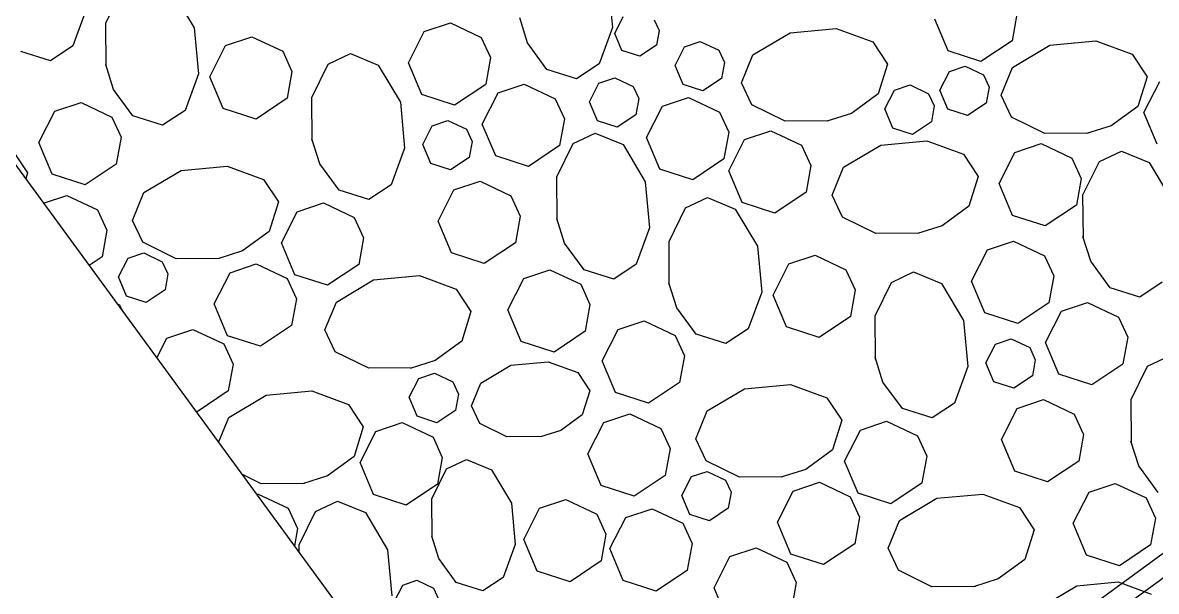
# Model space of a CAD drawing. Header units: inches. Extents: x -5337 to 1057, y 15227 to 19227.
# Drawn here: x -3164.38 to -3155.55, y 16300.76 to 16305.19 of the extents above; entities that cross this region are included whole.
import ezdxf

# ---------------------------------------------------------------- set-up
doc = ezdxf.new("R2010")
doc.units = ezdxf.units.IN
doc.header["$LTSCALE"] = 150
doc.header["$MEASUREMENT"] = 0
for name, color, linetype in [('COMT-MIN', 84, 'Continuous'), ('CONT-MJR', 84, 'Continuous'), ('PAVING', 7, 'Continuous'), ('ROW', 7, 'Continuous'), ('STORM INLET', 7, 'Continuous')]:
    doc.layers.add(name, color=color, linetype=linetype)

msp = doc.modelspace()

# ---------------------------------------------------------------- linework, layer by layer
at = {"layer": 'COMT-MIN', "color": 5, "linetype": 'Continuous', "lineweight": 40}
for radius, start, end in [(560.5, 129.092043, 140.753788), (557.5, 128.960999, 139.325693), (554.5, 128.826187, 140.831762), (551.5, 128.687376, 139.068914)]:
    msp.add_arc((-2744.5848, 15912.6026), radius, start, end, dxfattribs=at)
at = {"layer": 'CONT-MJR', "color": 5, "linetype": 'Continuous', "lineweight": 70}
msp.add_arc((-2744.5848, 15912.6026), 563.5, 129.219531, 139.309179, dxfattribs=at)
at = {"layer": 'PAVING', "color": 1}
for p, q in [((-3171.367, 16313.5477), (-3159.5534, 16297.4096)), ((-3159.8201, 16305.5157), (-3159.7865, 16305.1574)), ((-3163.7359, 16305.1914), (-3163.6081, 16305.4517)), ((-3163.2199, 16305.4436), (-3163.0471, 16305.1533)), ((-3163.8873, 16305.2974), (-3163.9918, 16305.0126)), ((-3156.6349, 16305.2611), (-3156.6722, 16305.053)), ((-3163.7334, 16304.8533), (-3163.7359, 16305.1914)), ((-3161.254, 16305.1248), (-3161.0498, 16305.1932)), ((-3161.0498, 16305.1932), (-3160.8096, 16305.0797)), ((-3160.4488, 16305.0368), (-3160.5093, 16305.2306)), ((-3159.7865, 16305.1574), (-3159.8913, 16304.8724)), ((-3159.7686, 16305.1104), (-3159.702, 16305.2416)), ((-3159.462, 16305.2172), (-3159.4226, 16305.1321)), ((-3157.1709, 16304.9735), (-3157.2751, 16305.2212)), ((-3163.0471, 16305.1533), (-3163.0135, 16304.7949)), ((-3162.8013, 16305.0159), (-3162.597, 16305.0843)), ((-3162.597, 16305.0843), (-3162.3567, 16304.9709)), ((-3161.3772, 16304.8816), (-3161.254, 16305.1248)), ((-3160.8096, 16305.0797), (-3160.7369, 16304.922)), ((-3159.7122, 16304.9766), (-3159.7686, 16305.1104)), ((-3159.4226, 16305.1321), (-3159.443, 16305.0195)), ((-3158.6919, 16304.9429), (-3158.4012, 16305.1161)), ((-3158.4012, 16305.1161), (-3158.0428, 16305.1498)), ((-3158.0428, 16305.1498), (-3157.758, 16305.045)), ((-3163.9918, 16305.0126), (-3164.1669, 16304.897)), ((-3162.9245, 16304.7731), (-3162.8013, 16305.0159)), ((-3160.2972, 16304.8295), (-3160.4488, 16305.0368)), ((-3159.443, 16305.0193), (-3159.5743, 16304.9319)), ((-3159.2982, 16304.8599), (-3159.2244, 16305.0056)), ((-3159.2244, 16305.0056), (-3159.1018, 16305.0469)), ((-3159.1018, 16305.0469), (-3158.9578, 16304.9785)), ((-3158.9578, 16304.9785), (-3158.9143, 16304.8837)), ((-3157.758, 16305.045), (-3157.6423, 16304.87)), ((-3156.672, 16305.0528), (-3156.9151, 16304.8906)), ((-3156.6686, 16304.8455), (-3156.3781, 16305.0184)), ((-3156.3781, 16305.0184), (-3156.0198, 16305.0521)), ((-3156.0198, 16305.0521), (-3155.7347, 16304.9474)), ((-3164.1669, 16304.897), (-3164.398, 16304.9695)), ((-3162.3567, 16304.9709), (-3162.2844, 16304.813)), ((-3162.0011, 16304.8719), (-3161.8295, 16304.953)), ((-3161.8295, 16304.953), (-3161.6125, 16304.8639)), ((-3160.7369, 16304.922), (-3160.7744, 16304.7135)), ((-3159.5743, 16304.9319), (-3159.7122, 16304.9766)), ((-3158.7804, 16304.7261), (-3158.6919, 16304.9429)), ((-3156.9151, 16304.8906), (-3157.1709, 16304.9735)), ((-3155.7347, 16304.9474), (-3155.6196, 16304.7723)), ((-3163.6756, 16304.6742), (-3163.7361, 16304.8679)), ((-3162.2844, 16304.813), (-3162.3216, 16304.6046)), ((-3162.1287, 16304.6117), (-3162.0011, 16304.8719)), ((-3161.6125, 16304.8639), (-3161.4397, 16304.5736)), ((-3161.2731, 16304.634), (-3161.3772, 16304.8816)), ((-3160.0663, 16304.7573), (-3160.2972, 16304.8295)), ((-3159.8913, 16304.8724), (-3160.0663, 16304.7573)), ((-3159.236, 16304.7112), (-3159.2982, 16304.8599)), ((-3158.9143, 16304.8837), (-3158.9367, 16304.759)), ((-3157.6423, 16304.87), (-3157.715, 16304.6388)), ((-3157.2343, 16304.668), (-3157.1603, 16304.8137)), ((-3157.1603, 16304.8137), (-3157.0377, 16304.8549)), ((-3157.0377, 16304.8549), (-3156.8937, 16304.7866)), ((-3156.7576, 16304.6284), (-3156.6686, 16304.8455)), ((-3163.0135, 16304.7949), (-3163.1181, 16304.5101)), ((-3162.8205, 16304.5253), (-3162.9245, 16304.7731)), ((-3160.7744, 16304.7133), (-3161.0177, 16304.5513)), ((-3160.6777, 16304.6467), (-3160.4734, 16304.7151)), ((-3160.4734, 16304.7151), (-3160.2331, 16304.6015)), ((-3159.9656, 16304.5777), (-3159.8918, 16304.7235)), ((-3159.8918, 16304.7235), (-3159.7693, 16304.7645)), ((-3159.7693, 16304.7645), (-3159.6251, 16304.6963)), ((-3158.9367, 16304.7588), (-3159.0826, 16304.6616)), ((-3158.6996, 16304.5547), (-3158.7804, 16304.7261)), ((-3156.8937, 16304.7866), (-3156.8501, 16304.6921)), ((-3155.6196, 16304.7723), (-3155.6917, 16304.5412)), ((-3155.644, 16304.4938), (-3155.5209, 16304.7365)), ((-3163.5242, 16304.4669), (-3163.6756, 16304.6742)), ((-3161.0177, 16304.5513), (-3161.2731, 16304.634)), ((-3160.8009, 16304.4036), (-3160.6777, 16304.6467)), ((-3159.6251, 16304.6963), (-3159.5817, 16304.6017)), ((-3159.0826, 16304.6616), (-3159.236, 16304.7112)), ((-3157.715, 16304.6388), (-3157.9221, 16304.4872)), ((-3157.6629, 16304.5215), (-3157.5892, 16304.6674)), ((-3157.5892, 16304.6674), (-3157.4664, 16304.7086)), ((-3157.4664, 16304.7086), (-3157.3223, 16304.6402)), ((-3157.3223, 16304.6402), (-3157.2791, 16304.5455)), ((-3157.1718, 16304.5192), (-3157.2343, 16304.668)), ((-3156.8501, 16304.6921), (-3156.8728, 16304.5671)), ((-3156.6766, 16304.4574), (-3156.7576, 16304.6284)), ((-3164.1333, 16304.5032), (-3163.9288, 16304.5718)), ((-3163.9288, 16304.5718), (-3163.6889, 16304.458)), ((-3162.3216, 16304.6046), (-3162.5646, 16304.4424)), ((-3162.126, 16304.2736), (-3162.1287, 16304.6117)), ((-3161.4397, 16304.5736), (-3161.4061, 16304.2152)), ((-3160.2331, 16304.6015), (-3160.1608, 16304.4438)), ((-3159.9035, 16304.4293), (-3159.9656, 16304.5777)), ((-3159.5817, 16304.6017), (-3159.6041, 16304.4767)), ((-3159.5208, 16304.2997), (-3159.3975, 16304.5427)), ((-3159.3975, 16304.5427), (-3159.1929, 16304.6112)), ((-3159.1929, 16304.6112), (-3158.9529, 16304.4975)), ((-3158.4394, 16304.4271), (-3158.6996, 16304.5547)), ((-3157.2791, 16304.5455), (-3157.3011, 16304.4204)), ((-3156.8726, 16304.5669), (-3157.0184, 16304.4696)), ((-3155.6917, 16304.5412), (-3155.8993, 16304.3897)), ((-3164.2565, 16304.2603), (-3164.1333, 16304.5032)), ((-3163.6889, 16304.458), (-3163.6163, 16304.3002)), ((-3163.293, 16304.3946), (-3163.5242, 16304.4669)), ((-3163.1181, 16304.5101), (-3163.293, 16304.3946)), ((-3162.5646, 16304.4424), (-3162.8205, 16304.5253)), ((-3159.6041, 16304.4767), (-3159.7498, 16304.3794)), ((-3158.9529, 16304.4975), (-3158.8805, 16304.3398)), ((-3157.9221, 16304.4872), (-3158.1159, 16304.4267)), ((-3157.6005, 16304.3728), (-3157.6629, 16304.5215)), ((-3157.0184, 16304.4696), (-3157.1718, 16304.5192)), ((-3156.4165, 16304.3296), (-3156.6766, 16304.4574)), ((-3155.5402, 16304.2459), (-3155.644, 16304.4938)), ((-3161.2652, 16304.2447), (-3161.1913, 16304.3905)), ((-3161.1913, 16304.3905), (-3161.0686, 16304.4318)), ((-3161.0686, 16304.4318), (-3160.9245, 16304.3636)), ((-3160.9245, 16304.3636), (-3160.881, 16304.2687)), ((-3160.6968, 16304.1559), (-3160.8009, 16304.4036)), ((-3160.1608, 16304.4438), (-3160.1982, 16304.2355)), ((-3159.7498, 16304.3794), (-3159.9035, 16304.4293)), ((-3158.1012, 16304.4296), (-3158.4394, 16304.4271)), ((-3157.4471, 16304.3229), (-3157.6005, 16304.3728)), ((-3157.3011, 16304.4204), (-3157.4471, 16304.3229)), ((-3155.8993, 16304.3897), (-3156.0928, 16304.3291)), ((-3163.6163, 16304.3002), (-3163.6537, 16304.0919)), ((-3162.0682, 16304.0946), (-3162.129, 16304.2883)), ((-3160.0921, 16304.2519), (-3159.9206, 16304.3325)), ((-3159.9206, 16304.3325), (-3159.7038, 16304.2436)), ((-3159.4167, 16304.0517), (-3159.5208, 16304.2997)), ((-3158.8805, 16304.3398), (-3158.9179, 16304.1314)), ((-3158.8796, 16304.0401), (-3158.7564, 16304.2831)), ((-3158.7564, 16304.2831), (-3158.5522, 16304.3516)), ((-3158.5522, 16304.3516), (-3158.3121, 16304.2381)), ((-3157.6947, 16304.2397), (-3157.3362, 16304.2734)), ((-3157.3362, 16304.2734), (-3157.0514, 16304.1685)), ((-3156.078, 16304.332), (-3156.4165, 16304.3296)), ((-3164.1524, 16304.0126), (-3164.2565, 16304.2603)), ((-3161.4061, 16304.2152), (-3161.5107, 16303.9301)), ((-3161.2028, 16304.0961), (-3161.2652, 16304.2447)), ((-3160.881, 16304.2687), (-3160.9036, 16304.1439)), ((-3160.1982, 16304.2353), (-3160.4414, 16304.0731)), ((-3160.2196, 16303.9915), (-3160.0921, 16304.2519)), ((-3159.7038, 16304.2436), (-3159.5308, 16303.9531)), ((-3158.3121, 16304.2381), (-3158.2396, 16304.0803)), ((-3157.9853, 16304.0667), (-3157.6947, 16304.2397)), ((-3156.6494, 16304.1825), (-3156.4451, 16304.2512)), ((-3156.4451, 16304.2512), (-3156.2048, 16304.1374)), ((-3155.9912, 16304.1119), (-3155.8201, 16304.1926)), ((-3155.8201, 16304.1926), (-3155.6031, 16304.1039)), ((-3164.4488, 16304.1797), (-3164.3452, 16304.0224)), ((-3161.0491, 16304.0466), (-3161.2028, 16304.0961)), ((-3160.9033, 16304.1439), (-3161.0491, 16304.0466)), ((-3160.4414, 16304.0731), (-3160.6968, 16304.1559)), ((-3158.9179, 16304.1314), (-3159.1608, 16303.969)), ((-3157.0514, 16304.1685), (-3156.9361, 16303.9938)), ((-3156.7726, 16303.9395), (-3156.6494, 16304.1825)), ((-3156.2048, 16304.1374), (-3156.1323, 16303.9798)), ((-3156.1191, 16303.8515), (-3155.9912, 16304.1119)), ((-3155.6031, 16304.1039), (-3155.43, 16303.8131)), ((-3164.3452, 16304.0224), (-3164.3598, 16303.9754)), ((-3163.8967, 16303.9295), (-3164.1524, 16304.0126)), ((-3163.6536, 16304.0919), (-3163.8967, 16303.9295)), ((-3163.439, 16303.87), (-3163.1484, 16304.0428)), ((-3163.1484, 16304.0428), (-3162.79, 16304.0765)), ((-3162.79, 16304.0765), (-3162.5053, 16303.9716)), ((-3161.917, 16303.8873), (-3162.0682, 16304.0946)), ((-3159.1608, 16303.969), (-3159.4167, 16304.0517)), ((-3158.7758, 16303.7924), (-3158.8796, 16304.0401)), ((-3158.2396, 16304.0803), (-3158.277, 16303.872)), ((-3158.0742, 16303.8497), (-3157.9853, 16304.0667)), ((-3162.5053, 16303.9716), (-3162.3898, 16303.7969)), ((-3161.5107, 16303.9301), (-3161.6857, 16303.8149)), ((-3161.0219, 16303.8896), (-3160.8176, 16303.9582)), ((-3160.8176, 16303.9582), (-3160.5775, 16303.8444)), ((-3160.2171, 16303.6533), (-3160.2196, 16303.9915)), ((-3159.5308, 16303.9531), (-3159.4972, 16303.5949)), ((-3156.9361, 16303.9938), (-3157.0084, 16303.7626)), ((-3156.6686, 16303.6918), (-3156.7726, 16303.9395)), ((-3156.1323, 16303.9798), (-3156.1698, 16303.7711)), ((-3164.2213, 16303.7862), (-3164.0401, 16303.8472)), ((-3164.0401, 16303.8472), (-3163.8002, 16303.7337)), ((-3163.5279, 16303.653), (-3163.439, 16303.87)), ((-3161.6857, 16303.8149), (-3161.917, 16303.8873)), ((-3161.1451, 16303.6468), (-3161.0219, 16303.8896)), ((-3160.5775, 16303.8444), (-3160.505, 16303.6866)), ((-3159.218, 16303.7493), (-3159.0468, 16303.8301)), ((-3159.0468, 16303.8301), (-3158.8299, 16303.7414)), ((-3158.2768, 16303.8719), (-3158.5199, 16303.7096)), ((-3157.9934, 16303.6785), (-3158.0742, 16303.8497)), ((-3156.1164, 16303.5134), (-3156.1191, 16303.8515)), ((-3162.3898, 16303.7969), (-3162.4622, 16303.5655)), ((-3162.2436, 16303.7199), (-3162.0393, 16303.7888)), ((-3162.0393, 16303.7888), (-3161.7992, 16303.6748)), ((-3159.3458, 16303.4889), (-3159.218, 16303.7493)), ((-3158.8299, 16303.7414), (-3158.657, 16303.4506)), ((-3158.5199, 16303.7096), (-3158.7758, 16303.7924)), ((-3157.0084, 16303.7626), (-3157.2158, 16303.6111)), ((-3156.1697, 16303.7711), (-3156.4128, 16303.6093)), ((-3163.8002, 16303.7337), (-3163.7276, 16303.5758)), ((-3163.4471, 16303.4816), (-3163.5279, 16303.653)), ((-3162.3667, 16303.477), (-3162.2436, 16303.7199)), ((-3161.7992, 16303.6748), (-3161.7265, 16303.517)), ((-3160.505, 16303.6866), (-3160.5421, 16303.4784)), ((-3160.1596, 16303.4739), (-3160.2201, 16303.668)), ((-3157.7331, 16303.5507), (-3157.9934, 16303.6785)), ((-3156.4128, 16303.6093), (-3156.6686, 16303.6918)), ((-3163.7276, 16303.5758), (-3163.765, 16303.3673)), ((-3162.4622, 16303.5655), (-3162.6695, 16303.4143)), ((-3161.0408, 16303.3989), (-3161.1451, 16303.6468)), ((-3159.4972, 16303.5949), (-3159.6019, 16303.3101)), ((-3157.2158, 16303.6111), (-3157.4098, 16303.5503)), ((-3163.1867, 16303.3538), (-3163.4471, 16303.4816)), ((-3162.2626, 16303.2293), (-3162.3667, 16303.477)), ((-3161.7265, 16303.517), (-3161.7641, 16303.3087)), ((-3160.5421, 16303.4784), (-3160.7853, 16303.3161)), ((-3159.3434, 16303.1507), (-3159.3458, 16303.4889)), ((-3157.3948, 16303.5532), (-3157.7331, 16303.5507)), ((-3156.8641, 16303.4221), (-3156.6597, 16303.4907)), ((-3156.6597, 16303.4907), (-3156.4195, 16303.3772)), ((-3156.0588, 16303.3344), (-3156.1194, 16303.5281)), ((-3163.5615, 16303.3572), (-3163.4391, 16303.3985)), ((-3163.4391, 16303.3985), (-3163.2949, 16303.3301)), ((-3162.6695, 16303.4143), (-3162.8633, 16303.3536)), ((-3160.7853, 16303.3161), (-3161.0408, 16303.3989)), ((-3160.0079, 16303.267), (-3160.1596, 16303.4739)), ((-3158.657, 16303.4506), (-3158.6234, 16303.0921)), ((-3156.9873, 16303.1791), (-3156.8641, 16303.4221)), ((-3163.765, 16303.3673), (-3163.8655, 16303.3)), ((-3163.6356, 16303.2114), (-3163.5615, 16303.3572)), ((-3163.2949, 16303.3301), (-3163.2514, 16303.2355)), ((-3162.8485, 16303.3565), (-3163.1867, 16303.3538)), ((-3162.7672, 16303.2448), (-3162.5628, 16303.3132)), ((-3162.5628, 16303.3132), (-3162.3227, 16303.1996)), ((-3161.7639, 16303.3086), (-3162.0071, 16303.1465)), ((-3159.6019, 16303.3101), (-3159.7768, 16303.1943)), ((-3158.5344, 16303.0705), (-3158.4112, 16303.3133)), ((-3158.4112, 16303.3133), (-3158.2069, 16303.382)), ((-3158.2069, 16303.382), (-3157.9666, 16303.2682)), ((-3156.4195, 16303.3772), (-3156.347, 16303.2194)), ((-3155.9072, 16303.1268), (-3156.0588, 16303.3344)), ((-3163.573, 16303.0629), (-3163.6356, 16303.2114)), ((-3163.2514, 16303.2355), (-3163.2738, 16303.1105)), ((-3162.8905, 16303.0018), (-3162.7672, 16303.2448)), ((-3162.0071, 16303.1465), (-3162.2626, 16303.2293)), ((-3161.6479, 16303.1882), (-3161.2895, 16303.2219)), ((-3161.2895, 16303.2219), (-3161.0047, 16303.1173)), ((-3160.4785, 16303.1992), (-3160.2738, 16303.2681)), ((-3160.2738, 16303.2681), (-3160.034, 16303.1543)), ((-3159.7768, 16303.1943), (-3160.0079, 16303.267)), ((-3157.9666, 16303.2682), (-3157.8943, 16303.1104)), ((-3157.6109, 16303.1696), (-3157.4394, 16303.2505)), ((-3157.4394, 16303.2505), (-3157.2227, 16303.1614)), ((-3156.347, 16303.2194), (-3156.3845, 16303.0111)), ((-3162.3227, 16303.1996), (-3162.2501, 16303.042)), ((-3161.9383, 16303.0153), (-3161.6479, 16303.1882)), ((-3160.6015, 16302.9564), (-3160.4785, 16303.1992)), ((-3160.034, 16303.1543), (-3159.9616, 16302.9964)), ((-3159.2856, 16302.9717), (-3159.3463, 16303.1653)), ((-3157.7386, 16302.9093), (-3157.6109, 16303.1696)), ((-3157.2227, 16303.1614), (-3157.0497, 16302.8709)), ((-3156.8832, 16302.9315), (-3156.9873, 16303.1791)), ((-3155.676, 16303.0547), (-3155.9072, 16303.1268)), ((-3155.5013, 16303.1699), (-3155.676, 16303.0547)), ((-3163.4198, 16303.0131), (-3163.573, 16303.0629)), ((-3163.2736, 16303.1105), (-3163.4198, 16303.0131)), ((-3162.2501, 16303.042), (-3162.2876, 16302.8335)), ((-3161.0047, 16303.1173), (-3160.8894, 16302.9421)), ((-3158.6234, 16303.0921), (-3158.7282, 16302.8074)), ((-3158.4305, 16302.8226), (-3158.5344, 16303.0705)), ((-3157.8943, 16303.1104), (-3157.9315, 16302.9021)), ((-3163.6483, 16303.0032), (-3163.6283, 16302.994)), ((-3163.6283, 16302.994), (-3163.6063, 16302.9459)), ((-3162.7863, 16302.7537), (-3162.8905, 16303.0018)), ((-3162.0272, 16302.7984), (-3161.9383, 16303.0153)), ((-3160.4977, 16302.7086), (-3160.6015, 16302.9564)), ((-3159.9616, 16302.9964), (-3159.9988, 16302.788)), ((-3159.1341, 16302.7643), (-3159.2856, 16302.9717)), ((-3156.3843, 16303.0107), (-3156.6277, 16302.8488)), ((-3156.2878, 16302.9441), (-3156.0834, 16303.0126)), ((-3156.0834, 16303.0126), (-3155.8433, 16302.8988)), ((-3160.8894, 16302.9421), (-3160.9615, 16302.7112)), ((-3159.7431, 16302.8007), (-3159.5387, 16302.8692)), ((-3159.5387, 16302.8692), (-3159.2989, 16302.7555)), ((-3157.9315, 16302.9021), (-3158.1747, 16302.7397)), ((-3157.736, 16302.5708), (-3157.7386, 16302.9093)), ((-3157.0497, 16302.8709), (-3157.016, 16302.5127)), ((-3156.6277, 16302.8488), (-3156.8832, 16302.9315)), ((-3156.411, 16302.7009), (-3156.2878, 16302.9441)), ((-3155.8433, 16302.8988), (-3155.7708, 16302.7412)), ((-3163.2607, 16302.7346), (-3163.0562, 16302.8032)), ((-3163.0562, 16302.8032), (-3162.816, 16302.6894)), ((-3162.2876, 16302.8335), (-3162.5307, 16302.6711)), ((-3161.9466, 16302.627), (-3162.0272, 16302.7984)), ((-3159.9988, 16302.788), (-3160.2419, 16302.626)), ((-3159.8665, 16302.5578), (-3159.7431, 16302.8007)), ((-3158.7282, 16302.8074), (-3158.9031, 16302.692)), ((-3158.1747, 16302.7397), (-3158.4305, 16302.8226)), ((-3163.3387, 16302.5807), (-3163.2607, 16302.7346)), ((-3162.816, 16302.6894), (-3162.7437, 16302.5319)), ((-3162.5307, 16302.6711), (-3162.7863, 16302.7537)), ((-3160.9615, 16302.7112), (-3161.169, 16302.5593)), ((-3160.2419, 16302.626), (-3160.4977, 16302.7086)), ((-3159.2989, 16302.7555), (-3159.2263, 16302.5977)), ((-3158.9031, 16302.692), (-3159.1341, 16302.7643)), ((-3156.8751, 16302.5423), (-3156.8013, 16302.6881)), ((-3156.8013, 16302.6881), (-3156.6786, 16302.7293)), ((-3156.6786, 16302.7293), (-3156.5347, 16302.661)), ((-3156.3069, 16302.4532), (-3156.411, 16302.7009)), ((-3155.7708, 16302.7412), (-3155.8081, 16302.533)), ((-3161.6862, 16302.4994), (-3161.9466, 16302.627)), ((-3159.2263, 16302.5977), (-3159.2636, 16302.3894)), ((-3156.5347, 16302.661), (-3156.4911, 16302.5662)), ((-3155.6169, 16302.516), (-3155.4454, 16302.5969)), ((-3162.7437, 16302.5319), (-3162.7811, 16302.3235)), ((-3161.169, 16302.5593), (-3161.3629, 16302.4988)), ((-3160.8134, 16302.3837), (-3160.578, 16302.5239)), ((-3160.578, 16302.5239), (-3160.2878, 16302.551)), ((-3160.2878, 16302.551), (-3160.0569, 16302.4661)), ((-3159.7624, 16302.3098), (-3159.8665, 16302.5578)), ((-3157.6784, 16302.3919), (-3157.739, 16302.5858)), ((-3157.016, 16302.5127), (-3157.1207, 16302.2278)), ((-3156.8128, 16302.3936), (-3156.8751, 16302.5423)), ((-3156.4911, 16302.5662), (-3156.5136, 16302.4412)), ((-3155.8082, 16302.5325), (-3156.0512, 16302.3706)), ((-3155.7446, 16302.2558), (-3155.6169, 16302.516)), ((-3161.3479, 16302.5019), (-3161.6862, 16302.4994)), ((-3161.3702, 16302.2737), (-3161.2963, 16302.4195)), ((-3161.2963, 16302.4195), (-3161.1737, 16302.4607)), ((-3161.1737, 16302.4607), (-3161.0295, 16302.3927)), ((-3160.0569, 16302.4661), (-3159.9637, 16302.3245)), ((-3156.5136, 16302.4412), (-3156.6593, 16302.3439)), ((-3156.0512, 16302.3706), (-3156.3069, 16302.4532)), ((-3161.0295, 16302.3927), (-3160.9862, 16302.2976)), ((-3160.8852, 16302.2078), (-3160.8134, 16302.3837)), ((-3159.2634, 16302.3893), (-3159.5066, 16302.227)), ((-3159.049, 16302.1672), (-3158.7585, 16302.3401)), ((-3158.7585, 16302.3401), (-3158.4001, 16302.3738)), ((-3158.4001, 16302.3738), (-3158.1152, 16302.2692)), ((-3157.5269, 16302.1849), (-3157.6784, 16302.3919)), ((-3156.6593, 16302.3439), (-3156.8128, 16302.3936)), ((-3162.781, 16302.3231), (-3163.0242, 16302.1609)), ((-3162.7776, 16302.1159), (-3162.4868, 16302.2888)), ((-3162.4868, 16302.2888), (-3162.1287, 16302.3226)), ((-3162.1287, 16302.3226), (-3161.8437, 16302.2177)), ((-3161.3079, 16302.1252), (-3161.3702, 16302.2737)), ((-3160.9862, 16302.2976), (-3161.0086, 16302.1728)), ((-3159.9637, 16302.3245), (-3160.0222, 16302.137)), ((-3159.5066, 16302.227), (-3159.7624, 16302.3098)), ((-3158.1152, 16302.2692), (-3157.9998, 16302.0942)), ((-3156.6319, 16302.1871), (-3156.4276, 16302.2556)), ((-3156.4276, 16302.2556), (-3156.1874, 16302.1419)), ((-3155.7417, 16301.9178), (-3155.7446, 16302.2558)), ((-3163.0242, 16302.1609), (-3163.0341, 16302.1642)), ((-3161.8437, 16302.2177), (-3161.7285, 16302.043)), ((-3161.0085, 16302.1725), (-3161.1544, 16302.0753)), ((-3160.8199, 16302.0692), (-3160.8852, 16302.2078)), ((-3159.1378, 16301.9505), (-3159.049, 16302.1672)), ((-3157.2956, 16302.1124), (-3157.5269, 16302.1849)), ((-3157.1207, 16302.2278), (-3157.2956, 16302.1124)), ((-3156.755, 16301.9441), (-3156.6319, 16302.1871)), ((-3162.8567, 16301.9221), (-3162.7776, 16302.1159)), ((-3161.6298, 16302.0068), (-3161.4254, 16302.0756)), ((-3161.4254, 16302.0756), (-3161.1852, 16301.9618)), ((-3161.1544, 16302.0753), (-3161.3079, 16302.1252)), ((-3160.6091, 16301.9657), (-3160.8199, 16302.0692)), ((-3160.0222, 16302.137), (-3160.1902, 16302.0145)), ((-3159.9777, 16301.8332), (-3159.8545, 16302.0761)), ((-3159.8545, 16302.0761), (-3159.6501, 16302.1445)), ((-3159.6501, 16302.1445), (-3159.4103, 16302.0312)), ((-3157.9998, 16302.0942), (-3158.0723, 16301.863)), ((-3157.8536, 16302.0173), (-3157.6493, 16302.086)), ((-3157.6493, 16302.086), (-3157.4092, 16301.9721)), ((-3156.1874, 16302.1419), (-3156.115, 16301.9841)), ((-3161.7285, 16302.043), (-3161.8006, 16301.8117)), ((-3161.753, 16301.7641), (-3161.6298, 16302.0068)), ((-3160.1902, 16302.0145), (-3160.3471, 16301.9653)), ((-3159.4103, 16302.0312), (-3159.3375, 16301.8731)), ((-3157.9767, 16301.7745), (-3157.8536, 16302.0173)), ((-3156.115, 16301.9841), (-3156.1522, 16301.7757)), ((-3161.1852, 16301.9618), (-3161.1129, 16301.8043)), ((-3160.3351, 16301.9679), (-3160.6091, 16301.9657)), ((-3159.0571, 16301.7791), (-3159.1378, 16301.9505)), ((-3157.4092, 16301.9721), (-3157.3366, 16301.8145)), ((-3156.6508, 16301.6963), (-3156.755, 16301.9441)), ((-3155.6842, 16301.7385), (-3155.745, 16301.9324)), ((-3161.8006, 16301.8117), (-3162.0079, 16301.6602)), ((-3161.1129, 16301.8043), (-3161.1504, 16301.5958)), ((-3159.8738, 16301.5853), (-3159.9777, 16301.8332)), ((-3159.3375, 16301.8731), (-3159.375, 16301.6649)), ((-3158.0723, 16301.863), (-3158.2795, 16301.7117)), ((-3157.3366, 16301.8145), (-3157.374, 16301.6062)), ((-3161.6492, 16301.5163), (-3161.753, 16301.7641)), ((-3161.1943, 16301.4818), (-3161.0793, 16301.7161)), ((-3161.0793, 16301.7161), (-3160.9252, 16301.789)), ((-3160.9252, 16301.789), (-3160.7299, 16301.709)), ((-3158.7968, 16301.6511), (-3159.0571, 16301.7791)), ((-3158.2795, 16301.7117), (-3158.4733, 16301.6512)), ((-3157.8726, 16301.5266), (-3157.9767, 16301.7745)), ((-3156.1522, 16301.7757), (-3156.3953, 16301.6136)), ((-3155.5328, 16301.5313), (-3155.6842, 16301.7385)), ((-3162.5254, 16301.5999), (-3162.6745, 16301.6732)), ((-3162.0079, 16301.6602), (-3162.2017, 16301.5996)), ((-3160.7299, 16301.709), (-3160.5742, 16301.4472)), ((-3159.375, 16301.6649), (-3159.618, 16301.5027)), ((-3159.2456, 16301.509), (-3159.1713, 16301.6546)), ((-3159.1713, 16301.6546), (-3159.049, 16301.6959)), ((-3159.049, 16301.6959), (-3158.9049, 16301.6276)), ((-3158.9049, 16301.6276), (-3158.8612, 16301.5331)), ((-3158.4585, 16301.6539), (-3158.7968, 16301.6511)), ((-3156.3953, 16301.6136), (-3156.6508, 16301.6963)), ((-3162.187, 16301.6023), (-3162.5254, 16301.5999)), ((-3161.1501, 16301.5957), (-3161.3933, 16301.4336)), ((-3159.618, 16301.5027), (-3159.8738, 16301.5853)), ((-3158.8612, 16301.5331), (-3158.8838, 16301.4081)), ((-3158.5003, 16301.2991), (-3158.3773, 16301.5421)), ((-3158.3773, 16301.5421), (-3158.1729, 16301.6107)), ((-3158.1729, 16301.6107), (-3157.9325, 16301.4969)), ((-3157.3738, 16301.6061), (-3157.6171, 16301.444)), ((-3156.1948, 16301.291), (-3156.0718, 16301.5338)), ((-3156.0718, 16301.5338), (-3155.8671, 16301.6024)), ((-3155.8671, 16301.6024), (-3155.6273, 16301.4886)), ((-3162.5617, 16301.5189), (-3162.5538, 16301.5215)), ((-3162.5538, 16301.5215), (-3162.3138, 16301.4077)), ((-3162.1002, 16301.3822), (-3161.929, 16301.4631)), ((-3161.929, 16301.4631), (-3161.712, 16301.3742)), ((-3161.3933, 16301.4336), (-3161.6492, 16301.5163)), ((-3161.1919, 16301.1776), (-3161.1943, 16301.4818)), ((-3160.5742, 16301.4472), (-3160.544, 16301.1248)), ((-3160.3539, 16301.4086), (-3160.1492, 16301.4771)), ((-3160.1492, 16301.4771), (-3159.9093, 16301.3634)), ((-3159.1831, 16301.3602), (-3159.2456, 16301.509)), ((-3157.9325, 16301.4969), (-3157.8602, 16301.3393)), ((-3157.6171, 16301.444), (-3157.8726, 16301.5266)), ((-3157.5484, 16301.3126), (-3157.2579, 16301.4857)), ((-3157.2579, 16301.4857), (-3156.8996, 16301.5192)), ((-3156.8996, 16301.5192), (-3156.6147, 16301.4146)), ((-3155.6273, 16301.4886), (-3155.5548, 16301.331)), ((-3162.3138, 16301.4077), (-3162.2412, 16301.2501)), ((-3162.228, 16301.1218), (-3162.1002, 16301.3822)), ((-3161.712, 16301.3742), (-3161.539, 16301.0837)), ((-3160.4769, 16301.1656), (-3160.3539, 16301.4086)), ((-3159.9093, 16301.3634), (-3159.8369, 16301.2056)), ((-3159.6825, 16301.3366), (-3159.4783, 16301.405)), ((-3159.4783, 16301.405), (-3159.2382, 16301.2912)), ((-3159.0296, 16301.3108), (-3159.1831, 16301.3602)), ((-3158.8836, 16301.4078), (-3159.0296, 16301.3108)), ((-3156.6147, 16301.4146), (-3156.4993, 16301.2398)), ((-3159.8058, 16301.0933), (-3159.6825, 16301.3366)), ((-3159.2382, 16301.2912), (-3159.1655, 16301.1334)), ((-3158.3963, 16301.0512), (-3158.5003, 16301.2991)), ((-3157.8602, 16301.3393), (-3157.8975, 16301.1308)), ((-3157.6373, 16301.0959), (-3157.5484, 16301.3126)), ((-3156.0909, 16301.0431), (-3156.1948, 16301.291)), ((-3155.5548, 16301.331), (-3155.592, 16301.1226)), ((-3162.2412, 16301.2501), (-3162.2655, 16301.1146)), ((-3161.1401, 16301.0166), (-3161.1948, 16301.1907)), ((-3159.8369, 16301.2056), (-3159.874, 16300.9974)), ((-3156.4993, 16301.2398), (-3156.5716, 16301.0086)), ((-3162.2277, 16301.0627), (-3162.228, 16301.1218)), ((-3160.544, 16301.1248), (-3160.6382, 16300.8685)), ((-3160.3731, 16300.9178), (-3160.4769, 16301.1656)), ((-3159.7019, 16300.8456), (-3159.8058, 16301.0933)), ((-3159.1655, 16301.1334), (-3159.2032, 16300.9254)), ((-3158.8706, 16301.0322), (-3158.6662, 16301.1006)), ((-3158.6662, 16301.1006), (-3158.4262, 16300.9869)), ((-3157.8975, 16301.1308), (-3158.1407, 16300.9686)), ((-3157.5564, 16300.9245), (-3157.6373, 16301.0959)), ((-3155.592, 16301.1226), (-3155.8352, 16300.9604)), ((-3161.539, 16301.0837), (-3161.5055, 16300.7253)), ((-3161.0036, 16300.8299), (-3161.1401, 16301.0166)), ((-3158.994, 16300.789), (-3158.8706, 16301.0322)), ((-3158.1407, 16300.9686), (-3158.3963, 16301.0512)), ((-3156.5716, 16301.0086), (-3156.7791, 16300.8569)), ((-3155.8352, 16300.9604), (-3156.0909, 16301.0431)), ((-3160.1173, 16300.8351), (-3160.3731, 16300.9178)), ((-3159.874, 16300.9974), (-3160.1173, 16300.8351)), ((-3159.2029, 16300.9249), (-3159.4461, 16300.7629)), ((-3158.4262, 16300.9869), (-3158.3536, 16300.8291)), ((-3157.2961, 16300.7969), (-3157.5564, 16300.9245)), ((-3161.4209, 16300.8096), (-3161.3106, 16300.8468)), ((-3161.3106, 16300.8468), (-3161.181, 16300.7851)), ((-3160.7956, 16300.7645), (-3161.0036, 16300.8299)), ((-3160.6382, 16300.8685), (-3160.7956, 16300.7645)), ((-3159.4461, 16300.7629), (-3159.7019, 16300.8456)), ((-3158.3536, 16300.8291), (-3158.3911, 16300.6208)), ((-3156.7791, 16300.8569), (-3156.9729, 16300.7964)), ((-3156.1668, 16300.8037), (-3155.8442, 16300.8342)), ((-3155.8442, 16300.8342), (-3155.5877, 16300.7397)), ((-3161.4874, 16300.6785), (-3161.4209, 16300.8096)), ((-3161.181, 16300.7851), (-3161.1416, 16300.7001)), ((-3158.8899, 16300.5411), (-3158.994, 16300.789)), ((-3156.9579, 16300.7993), (-3157.2961, 16300.7969)), ((-3156.4284, 16300.6479), (-3156.1668, 16300.8037))]:
    msp.add_line(p, q, dxfattribs=at)
at = {"layer": 'PAVING'}
for radius, start in [(532.5, 127.848784), (507.5, 128.624456)]:
    msp.add_arc((-2744.5848, 15912.6026), radius, start, 170.230829, dxfattribs=at)
at = {"layer": 'ROW'}
msp.add_arc((-2744.5848, 15912.6026), 542.5, 128.244184, 146.952095, dxfattribs=at)
at = {"layer": 'STORM INLET', "color": 5}
for p, q in [((-3154.6522, 16301.673), (-3157.0294, 16299.9328)), ((-3154.6854, 16301.457), (-3156.812, 16299.8996))]:
    msp.add_line(p, q, dxfattribs=at)
msp.add_ellipse((-3154.2995, 16298.6981), major_axis=(1.3109, -1.7901), ratio=0.408128, dxfattribs=at)

doc.saveas('drawing.dxf')
